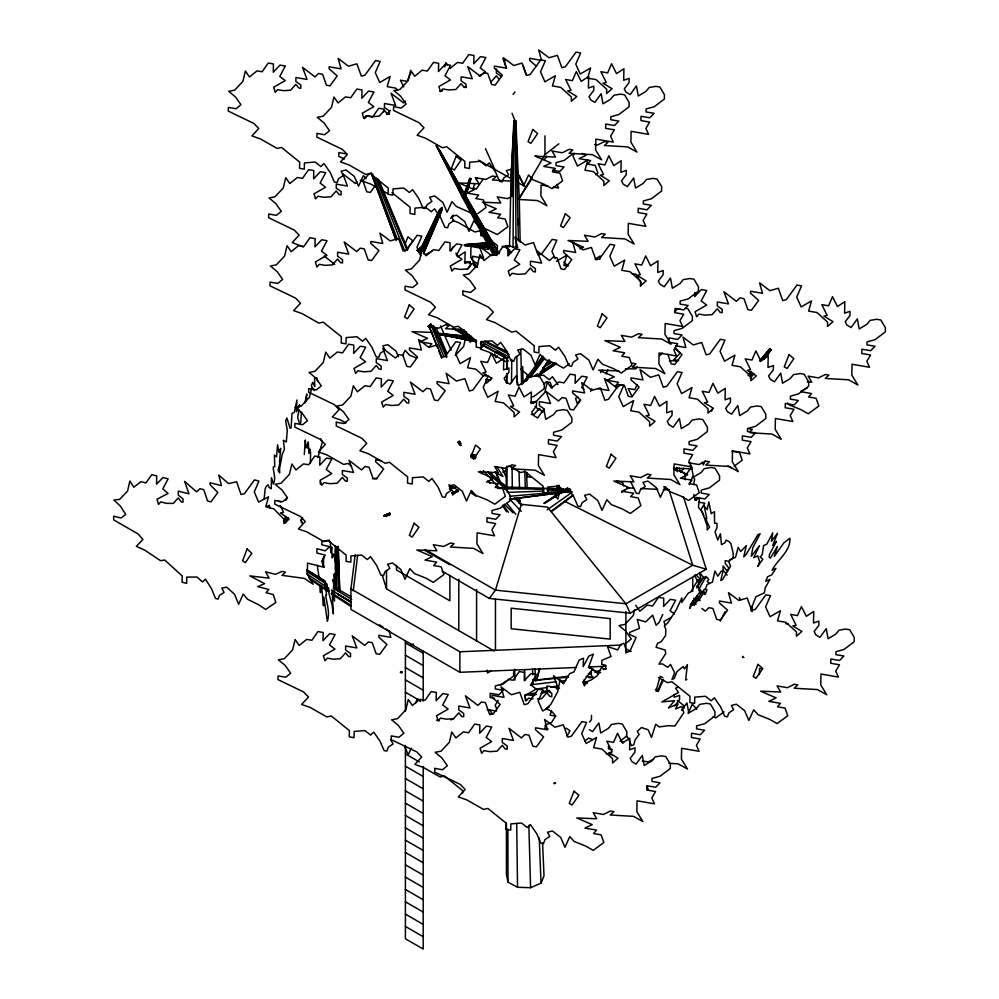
<?xml version="1.0" encoding="UTF-8"?>
<svg xmlns="http://www.w3.org/2000/svg" width="999" height="999" viewBox="0 0 999 999"><rect width="100%" height="100%" fill="white"/><g stroke="black" fill="none" stroke-linecap="round" stroke-linejoin="round"><path stroke-width="1.5" d="M336.251 588.436L336.326 546.59M335.789 562.187L335.951 546.603M511.513 382.717L511.775 359.415M513.036 247.515L513.886 120.979L514.91 120.529L515.859 121.041L519.28 198.476L520.167 242.045M513.911 140.859L513.986 136.189M514.035 133.079L514.26 120.654L511.026 178.559L509.527 246.765M334.84 588.224L335.09 574.313M335.177 569.68L335.602 546.49M383.841 111.913L383.903 109.153L378.733 108.267L372.627 116.958L367.47 116.071M462.537 793.094L462.587 790.584L444.393 775.936L440.084 776.96L423.339 767.432L414.822 764.422L421.703 757.005L416.77 751.922L391.208 739.622L391.283 735.913L398.951 737.237L403.871 733.241L398.401 725.474L391.62 719.817L397.552 718.668L405.831 709.852L408.291 699.525L412.387 705.456L419.905 699.375L425.075 700.262L431.168 691.57L436.338 692.469L436.176 700.711L442.907 693.593L448.264 694.517L442.682 704.957L448.151 709.103L436.563 715.759L438.136 720.841L440.472 718.144L446.428 719.168L453.558 718.693L458.753 712.849L461.7 716.433L463.686 716.783L463.748 713.486L458.766 709.977L458.853 706.018L469.98 707.941L465.422 695.791L477.909 705.406L481.468 701.985L485.439 702.672L489.348 713.711L492.919 714.322L500.124 704.42L492.045 697.265L492.082 695.292L503.996 697.352L501.073 686.925L511.401 694.73L519.805 692.295L524.275 704.657L527.822 703.721L538.436 689.123L543.081 689.934L538.186 701.111L542.644 711.013L549.138 707.23M477.447 265.946L477.497 263.748L472.515 260.24L472.602 256.293L483.728 258.204L479.17 246.054L491.658 255.669L495.217 252.26L499.188 252.947M480.856 231.356L480.769 235.639L483.678 236.139M486.55 378.858L486.463 383.141L491.958 378.359L482.854 372.827L486.126 372.127L480.769 361.326L487.524 362.487L491.458 353.396L496.366 363.211L503.783 358.354L503.546 369.892L508.966 367.994L508.878 372.277L504.158 378.421L505.819 381.693L510.014 384.24L516.296 375.549L518.144 385.639L525.774 381.044L529.083 377.06L535.764 375.974L539.735 376.66L544.305 384.353L544.218 388.636L534.078 396.341L531.381 397.09M496.441 69.043L496.353 72.989L501.336 76.511M513.673 671.728L513.586 676.011L503.446 683.716L495.342 685.951L495.279 688.923L503.309 690.309L498.976 694.767L490.234 693.256L490.147 697.539L494.517 698.289M527.347 472.877L527.272 476.635L532.042 477.46M544.268 412.387L544.33 409.091L539.348 405.582L539.435 401.623L550.561 403.546L546.003 391.396L558.491 401.011L562.05 397.59L566.021 398.276L569.929 409.315L573.501 409.927L580.706 400.025L572.627 392.869L572.664 390.896L584.59 392.957L581.655 382.53L591.982 390.334L600.387 387.899L604.857 400.262L608.403 399.325L619.018 384.727L623.663 385.539L618.768 396.715L623.226 406.618L633.616 400.562L630.719 410.751L639.06 412.187L649.687 421.84L649.6 426.123L655.082 421.328L645.991 415.809L649.263 415.109L643.905 404.295L650.661 405.469L654.595 396.378L659.502 406.181L666.92 401.336L666.683 412.862L672.102 410.964L672.015 415.247L667.295 421.403L668.955 424.662L673.151 427.21L679.432 418.531L681.281 428.621L688.91 424.026L692.22 420.03L698.9 418.956L702.871 419.63L707.442 427.322L707.354 431.605L697.215 439.31L689.11 441.558L689.048 444.518L697.077 445.904L692.744 450.362L684.003 448.851L683.915 453.134L692.657 454.645L688.898 460.976L691.583 466.92L674.125 463.911L673.9 474.787L679.969 484.665L670.654 479.47L647.364 478.096L651.011 474.75L647.452 474.138L640.596 477.572L630.257 475.786L633.878 481.88L613.798 481.056L629.283 487.737L622.027 491.208L633.641 493.219L630.669 496.653L638.211 497.952L640.908 505.644L630.319 513.449L622.814 509.215L611.376 504.62L606.855 499.737L602.022 510.339L597.814 500.561L589.56 494.093L584.565 495.342L586.85 499.562L582.055 502.759L580.581 506.643L577.872 506.181L573.776 496.728L567.494 487.687L564.348 490.659L558.641 486.163L547.939 487.012L547.814 493.269L543.044 492.445L543.169 486.188L524.975 471.54L520.666 472.564L509.078 465.971M600.024 258.878L600.074 255.994L595.142 259.228M591.52 715.359L591.433 719.642L589.547 722.102M608.528 745.941L608.466 748.913L612.487 749.6M640.521 286.263L640.609 281.98L636.038 274.3L632.067 273.614M674.25 694.342L674.188 697.227L679.62 695.329L679.532 699.612L674.812 705.769M694.755 292.532L694.667 296.653L701.41 289.535L706.768 290.459L701.173 300.899L706.655 305.057L695.067 311.7L696.64 316.783L698.975 314.086L704.932 315.11L712.062 314.635L717.257 308.791L720.192 312.387L722.19 312.724L722.252 309.428L717.27 305.919L717.357 301.96L728.483 303.883L723.925 291.733L736.413 301.348L739.972 297.927L743.943 298.614L747.851 309.653L751.423 310.264L758.628 300.362L750.536 293.207L750.586 291.233L762.499 293.294L759.577 282.867L769.904 290.672L778.308 288.249L782.779 300.599L786.325 299.663L796.94 285.077L801.585 285.876L796.69 297.053L801.148 306.955L811.538 300.911L808.628 311.089L816.982 312.525L827.609 322.178L827.522 326.461L833.004 321.666L823.913 316.146L827.184 315.447L821.827 304.633L828.583 305.806L832.504 296.715L837.424 306.531L844.829 301.673L844.592 313.199L850.024 311.313L849.937 315.597L845.216 321.74L846.865 325.012L851.073 327.56L857.354 318.868L859.202 328.958L866.82 324.363L870.141 320.367L876.81 319.293L880.793 319.967L885.364 327.66L885.276 331.943L875.136 339.648L867.032 341.895L866.97 344.855L874.999 346.241L870.666 350.699L861.925 349.188L861.837 353.471L870.579 354.982L866.82 361.313L869.505 367.257L852.047 364.248L851.822 375.124L857.879 385.002L848.563 379.807L825.286 378.446L828.933 375.087L825.361 374.475L818.518 377.909L808.179 376.123L811.787 382.217L807.155 382.03M696.091 500.262L696.153 497.415L704.894 498.913L709.228 494.455L701.198 493.069L701.261 490.109L709.365 487.862L719.505 480.157L719.592 475.874L715.022 468.194L711.038 467.507L704.37 468.581L701.048 472.577L693.431 477.172L691.57 467.082L685.289 475.774M752.222 611.588L752.334 605.819M759.415 674.612L759.552 668.393L762.274 668.868M334.553 587.749L334.852 573.913M335.115 561.613L335.452 546.241M506.53 383.166L506.73 373.876M506.83 369.218L507.08 358.366M509.353 254.508L509.453 249.862M506.655 383.141L506.918 373.826M507.055 369.155L507.367 358.291L509.203 357.105L480.906 341.658M512.05 196.753L512.999 164.136M513.086 161.026L514.26 120.654M323.139 558.154L323.389 566.271L323.751 556.843M513.886 120.979L511.026 178.559L478.533 160.19M301.386 412.287L300.799 422.277L299.85 424.413L297.64 417.395L299.063 409.765M306.331 401.123L306.78 394.006L304.907 403.009M499.375 253.734L465.634 196.179L470.566 179.82M301.348 522.577L301.673 518.331M751.148 610.988L751.385 608.304L755.943 596.69L764.347 592.894L765.296 587.662L769.954 579.432L765.746 581.331L767.544 576.76L771.752 574.85L775.973 568.394L772.102 570.129C777.497 559.477 790.646 551.623 789.897 538.199L783.853 542.882L774.312 556.381L777.422 546.416L770.404 558.141L769.13 557.117L769.555 554.32L776.46 541.321L772.702 545.504L777.534 533.179L771.465 541.296L772.764 532.854L766.882 544.068L763.636 545.541L762.175 554.857L760.089 556.905L762.849 559.128L757.854 566.408L759.652 561.825L757.741 555.844L753.721 557.667L759.477 545.704L751.285 556.281L752.871 547.552L760.139 533.728L757.904 534.74L746.078 554.482L743.743 556.893L746.328 545.566L740.696 551.51L738.186 547.365L735.551 557.242L729.819 559.84L728.983 561.95L730.519 566.308L722.502 579.695L720.779 580.469L723.139 570.329L721.228 571.191L717.869 576.236L714.897 571.041L712.449 582.105L707.105 584.527L705.444 588.748L706.755 590.484L705.369 594.005L704.407 594.442L704.258 591.808L699.013 600.074L692.007 604.732L689.622 608.541L690.833 603.771L699.937 592.082L698.613 589.86L705.956 576.56L703.383 577.722L696.765 587.974L700.224 579.145L697.739 580.269L690.821 591.932L688.336 593.056L681.705 602.522L681.867 597.877L676.286 609.815L668.131 622.464L664.385 626.073L665.809 629.345L665.646 635.414L661.313 641.608L657.617 643.281L656.056 647.252L665.134 650.062L665.771 653.483L658.953 664.11L662.412 663.898L667.769 667.295L670.554 664.485L674.612 672.739L671.977 679.432L674.275 678.396L676.91 671.703L683.154 666.52L684.465 669.005L687.412 664.597L685.589 680.057L686.887 679.47M526.785 379.358L527.247 374.712M264.148 498.526L265.185 488.786L266.233 486.426L268.069 484.702L269.068 487.362L271.253 488.811L271.478 477.784L273.414 483.966C276.236 478.246 273.301 472.789 273.251 467.02L274.775 466.658L274.4 455.057L276.536 456.855L277.597 444.817L278.896 452.397L280.694 448.364L279.533 461.6L280.432 460.926L278.122 470.367L279.732 472.927L279.595 468.606L282.205 454.333L284.428 449.35L283.366 440.234L286.338 442.008L287.275 430.07L285.652 420.779L286.888 418.007L290.147 428.359L291.121 427.809L292.008 413.374L294.33 412.312L296.915 400.025L296.403 411.838L299.563 404.732L299.638 406.718M286.126 516.758L285.477 522.914L288.561 517.607M330.432 541.72L330.407 548.501L331.044 552.909L331.68 546.89L332.18 557.879L333.454 553.995C335.964 560.664 336.788 568.831 334.603 575.636L333.554 574.363L334.74 582.23L334.265 584.84L333.042 579.495L334.365 589.123L334.515 601.048L332.08 590.384L333.379 613.886L331.993 604.57L328.808 593.019L328.721 589.048L327.872 589.522L326.423 583.204L327.073 590.933L324.325 581.331L326.586 594.842L325.699 595.179C326.748 603.671 330.207 612.837 327.372 621.253L323.851 597.152L323.451 605.744L321.553 585.339M576.236 667.482L459.877 672.315L350.936 609.415L350.936 588.873L355.169 554.857M353.246 590.859L357.667 555.307M464.61 245.479L464.735 244.68L464.61 245.479L489.897 247.452L491.121 247.19L492.382 244.106L490.709 242.407L464.735 244.68M304.295 454.62L305.282 439.997L305.981 447.777L306.855 444.917L307.58 448.076L308.192 441.97L309.091 453.371L309.827 449.138L310.577 452.41L310.414 463.136M437.824 333.903L476.036 341.795L476.486 340.259L437.824 333.903L476.186 341.009L476.036 341.795L452.559 328.134M384.478 516.271C382.442 515.084 388.886 516.833 390.259 514.348L384.328 516.296M476.161 341.496L437.799 334.028L437.974 333.291L469.592 336.451M693.593 484.577L694.717 479.22L692.619 476.635L689.273 484.59M444.817 66.983L445.879 62.55L447.515 64.923M465.322 339.248L463.561 346.616L455.294 355.432M634.64 609.69L633.241 615.584L624.962 624.387L619.03 625.536L625.811 631.193L631.268 638.96L626.361 642.956M469.58 336.663L437.874 333.666L449.762 335.464M536.663 680.731L539.71 668.781M317.919 457.38L322.277 442.37L320.729 438.898M536.288 680.519L539.448 668.456M559.802 491.583L557.779 499.113L555.169 495.604L556.081 492.657M551.373 710.776L550.124 715.147L555.694 716.108M555.706 497.265L557.017 492.844M558.341 488.424L559.228 485.489M518.756 502.859L521.316 504.333L495.467 590.134L489.348 598.438L442.207 571.216M470.017 178.421L463.911 195.954L464.498 196.241L465.634 196.179L470.991 178.546M694.854 604.158L697.452 595.791L700.024 600.686M557.005 489.71L558.379 485.289M465.172 196.328L470.741 178.634M470.304 179.608L465.646 195.854M464.498 196.241L470.354 178.584M465.047 193.868L469.905 179.495M463.961 195.342L469.53 179.508M464.223 194.143L469.892 178.222M405.207 243.818L407.954 236.763L412.787 240.846L407.717 248.189M474.837 183.691L473.326 187.562L476.148 189.236L482.917 179.433M476.348 179.82L477.222 177.585M415.596 703.134L417.345 698.676L420.242 701.123M711.55 411.089L712.412 408.853M518.381 241.034L515.859 121.041M506.418 823.139L506.443 874.637L508.004 882.129L517.544 887.287L530.581 887.699L541.033 883.178L544.005 875.836L542.582 843.119M285.926 500.412L286.988 497.902M423.414 253.846L441.645 210.864M423.613 253.097L442.295 209.191M411.089 72.265L407.167 81.356L400.412 80.195L403.758 86.95M451.111 250.849L452.797 246.953M637.137 384.453L634.889 389.647L628.134 388.486L632.155 396.591M662.1 680.731L658.166 689.822L655.469 689.36M663.511 679.345L658.279 691.333L655.981 691.121L660.177 676.385L662.787 677.472M425.786 245.991L427.647 241.733M428.883 238.898L432.604 230.369M433.841 227.535L435.701 223.277M436.938 220.429L440.659 211.913M574.225 153.346L573.001 156.144L577.459 166.046L587.849 159.99L584.952 170.18L593.294 171.616L603.92 181.269L603.833 185.552L609.328 180.757L600.224 175.237L603.496 174.538L598.139 163.724L604.894 164.897L608.828 155.794L613.736 165.609L621.153 160.764L620.916 172.29L626.336 170.392L626.248 174.675L621.528 180.831L623.189 184.091L627.384 186.638L633.666 177.959L635.514 188.049L643.144 183.454L646.453 179.458L653.134 178.384L657.105 179.058L661.675 186.751L661.588 191.034L651.448 198.739L643.344 200.974L643.294 203.946L651.311 205.332L646.977 209.79L638.236 208.279L638.149 212.562L646.89 214.073L643.131 220.404L645.816 226.348L628.359 223.339L628.134 234.216L634.203 244.093L624.887 238.898L601.598 237.525L605.244 234.178L601.685 233.566L594.83 237L584.502 235.215L588.111 241.308L568.031 240.484L583.516 247.165L579.895 248.901M606.056 373.913L607.892 369.717M423.064 251.586L442.345 207.73M283.541 521.378L285.739 516.446M662.737 614.46L659.09 622.514L656.131 625.274L652.684 615.147L645.666 621.915L637.262 619.38L639.472 628.346L629.632 632.417L629.557 634.427L636.113 637.462L629.932 651.123L626.972 652.347L623.975 643.256L620.691 644.605L617.669 649.874L607.517 646.628L611.038 656.505L601.86 660.302L601.71 664.323L605.769 665.284L605.631 668.643L603.995 669.318L601.635 667.22L597.202 675.761L591.283 679.907L586.363 681.942L584.378 685.863L583.179 681.555L592.919 668.905L588.473 667.544L593.319 654.17L588.898 655.993L583.166 666.62L583.478 658.241L579.22 660.002L573.975 671.877L569.705 673.651L563.349 683.628L560.077 679.77L557.817 691.433L550.774 704.545L545.829 708.753L551.336 710.951L555.694 715.958L551.535 722.502L545.204 725.112L545.067 728.883L548.039 728.783M402.647 355.619L405.07 350.312L409.578 355.207L416.733 358.079M411.276 748.114L408.254 754.745L404.645 746.365M590.621 391.446L591.82 388.786M705.144 460.951L703.333 464.935L702.122 462.137M688.049 713.498L692.282 704.22L696.803 709.115M420.292 253.846L441.645 207.467M420.492 250.624L439.173 211.351M419.143 253.059L440.447 208.491M418.918 252.447L439.66 209.578M720.279 621.153L725.124 611.675M567.057 736.188L569.992 730.694L566.008 728.109M458.116 442.02L459.715 441.358L459.453 443.044L458.116 442.02L459.852 444.605M700.112 593.618L701.385 591.296L697.002 585.913M519.28 198.476L544.967 154.608L558.828 143.831M485.751 243.481L487.25 240.946M498.139 700.311L495.129 705.381L496.74 708.94M538.424 376.735L549.188 359.615M538.349 375.999L547.452 361.65M518.806 198.701L532.355 178.047M544.205 159.977L546.74 156.106M428.871 347.227L431.843 343.793L420.229 341.795L427.485 338.311L412.013 331.631L432.08 332.455L428.384 326.348L430.581 324.151M338.286 547.514L339.71 590.871L338.037 546.266M473.638 458.853L480.407 449.063L475.586 444.992L470.816 457.192L473.638 458.853L470.654 455.419M491.633 377.572L489.885 380.057L486.014 379.395M681.555 710.339L686.937 702.896L688.798 712.986L696.415 708.378L699.737 704.395L706.405 703.308L710.389 703.995L714.959 711.688L714.872 715.971L704.732 723.676L696.628 725.911L696.565 728.883L704.595 730.269L700.262 734.727L691.52 733.216L691.433 737.499L700.174 739.01L696.415 745.341L699.1 751.285L681.63 748.276L681.418 759.153L687.474 769.03L678.159 763.835L668.855 763.286M526.498 380.819L543.568 357.23M375.187 185.777L370.354 192.432L366.77 191.808L362.874 180.782L360.227 180.32M600.599 372.577L602.36 370.142M750.311 378.384L753.933 373.439M764.772 358.579L771.153 349.875L769.867 348.763L759.889 360.676M521.49 384.627L542.807 356.031M530.332 377.535L544.855 358.029M763.423 359.44L770.866 349.563M750.124 376.91L752.934 373.201M763.224 359.578L771.091 349.912M467.395 269.518L470.217 265.834L470.317 261.551L464.885 263.436L465.122 251.91L457.704 256.768L455.869 253.084M513.086 94.393L514.96 91.97M302.647 517.744L300.849 520.067L302.447 523.451M763.723 357.667L766.558 354.008M768.456 351.561L770.354 349.126M749.175 376.148L752.035 372.49M760.626 361.476L770.179 349.238L769.63 348.651M680.594 472.04L683.753 468.231M748.413 375.437L751.323 371.815M760.052 360.939L769.754 348.838M748.613 375.312L750.549 372.889M760.214 360.826L769.867 348.763M748.189 375.112L751.111 371.503M742.831 656.306L742.507 657.292L743.968 657.492M675.361 470.479L677.322 468.069M674.7 312.088L677.185 309.091L679.857 308.654M497.427 355.806L495.866 357.605L494.692 353.796M579.445 400.724L577.11 403.434L575.536 398.351L578.009 396.94M491.146 81.718L496.341 75.874L499.275 79.458M637.175 366.945L635.451 368.881L625.337 368.843M369.268 173.701L362.387 181.119L370.891 184.128L377.335 187.8M450.624 218.394L453.571 215.222M484.303 344.855L480.369 349.088L488.886 352.098L505.631 361.626L508.503 360.939M386.625 114.361L390.472 110.29M405.344 101.186L403.559 102.897L391.071 93.282L395.641 105.432L384.503 103.509L384.428 107.467L389.41 110.976L389.335 114.273L387.35 113.936L384.415 110.34L379.22 116.184L372.09 116.658L366.133 115.634L363.798 118.332L362.225 113.249L373.813 106.606L368.331 102.447L373.926 92.008L368.569 91.084L361.825 98.202L362 89.96L356.83 89.061L350.724 97.752L345.567 96.866L338.049 102.947L333.953 97.028L331.493 107.355L323.214 116.159L317.27 117.308L324.063 122.964L329.52 130.732L324.613 134.728L316.945 133.404L316.87 137.113L342.432 149.413L347.365 154.508L340.484 161.913L348.988 164.922L365.746 174.45L370.042 173.426L388.249 188.074L388.112 194.33L392.882 195.155L393.019 188.898L403.721 188.049L409.428 192.545L412.575 189.585L418.843 198.614L422.952 208.067L425.661 208.529L427.122 204.645L431.918 201.448L429.645 197.228L434.64 195.979L442.894 202.46L447.102 212.225L451.935 201.623L456.443 206.518L471.64 213.224M357.118 181.806L355.332 183.504L342.844 173.901L347.415 186.039L336.276 184.128L336.201 188.074L341.183 191.596L341.109 194.88L339.123 194.543L336.188 190.959L330.994 196.791L323.863 197.265L317.907 196.241L315.572 198.951L313.998 193.868L325.587 187.213L320.105 183.054L325.699 172.627L320.342 171.703L313.599 178.821L313.773 170.567L308.604 169.68L302.497 178.371L297.34 177.485L289.822 183.554L285.726 177.635L283.266 187.962L274.987 196.766L269.043 197.914L275.836 203.571L281.293 211.338L276.386 215.334L268.719 214.011L268.644 217.72L294.205 230.02L299.138 235.115L292.257 242.532L303.346 247.003M543.606 384.34L546.278 381.78L550.262 382.467L552.21 387.987M659.79 355.594L662.462 353.034M749.587 431.855L752.309 429.345L748.75 428.733M428.371 326.248L430.457 324.35M584.802 741.308L588.399 738.061L592.732 739.635M428.421 326.161L430.819 324.088M417.882 250.911L422.452 246.94M428.384 326.348L430.669 324.725M489.997 714.809L491.958 713.211L489.622 709.877M364.248 118.681L366.396 116.933M449.975 68.481L457.492 62.4L462.662 63.287L468.756 54.595L473.926 55.482L473.751 63.736L480.494 56.618L485.851 57.542L480.257 67.969L485.739 72.128L479.108 75.961M472.265 340.484L470.117 342.22L468.481 339.847M500.487 685.426L505.856 681.081M422.102 246.84L417.37 250.612L422.177 246.765M552.497 510.939L573.551 495.217M417.245 250.324L423.226 245.779M573.201 153.546L564.198 160.402L556.093 162.637L556.031 165.609L564.06 166.995L559.727 171.453L552.435 170.192M620.017 741.133L626.773 736.001L626.86 731.718L622.29 724.025L618.319 723.351L611.638 724.425L608.316 728.421L600.699 733.016L598.851 722.926L592.569 731.605L589.422 729.695M417.058 250.449L423.264 245.742L417.307 250.125M431.156 324.375L428.521 326.136M551.373 510.976L572.452 495.404M477.859 213.524L485.976 207.53L483.291 199.837L475.736 198.539L478.708 195.105L467.107 193.094L474.363 189.623L458.878 182.942L478.946 183.766L475.337 177.685L485.664 179.458L492.519 176.024L496.091 176.648L492.445 179.995L511.063 181.081M595.591 174.775L597.902 173.064L595.217 165.372L587.662 164.073L590.646 160.627L579.033 158.629L586.288 155.157L582.067 153.334M569.43 363.736L563.486 368.119L555.981 363.886L544.542 359.29L540.022 354.395L535.189 365.01L530.981 355.232L522.727 348.751L517.732 350L520.017 354.22L515.209 357.417L513.748 361.313L511.038 360.839L506.943 351.386L500.661 342.357L497.514 345.317L491.808 340.834L481.106 341.67L480.969 347.939L476.211 347.115L476.336 340.846L458.141 326.198L453.833 327.235L437.087 317.707L428.571 314.697L435.452 307.28L430.519 302.185L404.957 289.885L405.032 286.176L412.699 287.5L417.619 283.504L412.15 275.736L405.369 270.08L411.301 268.931L419.58 260.127L422.04 249.8L426.136 255.719L433.653 249.638L438.823 250.537L444.917 241.845L450.087 242.732L449.925 250.974L456.655 243.868L462.013 244.792L456.431 255.22L461.9 259.378L450.312 266.034L451.885 271.116L454.22 268.406L460.177 269.43L467.307 268.956L472.502 263.124L475.449 266.708L477.435 267.045M621.653 492.407L625.137 489.835M734.09 466.221L742.207 460.239L739.522 452.547L731.967 451.248M724.013 711.837L715.746 717.944L713.236 716.533M431.106 324.6L428.646 326.361L430.919 324.737M547.227 509.827L572.365 492.057M543.831 503.259L560.439 492.295L555.169 495.604L556.431 494.917M556.593 363.424L538.686 375.462L537.275 376.173L535.177 375.387L537.799 373.701M537.275 376.173L556.431 363.361M544.492 503.484L562.599 491.758M546.266 502.06L555.444 496.153M540.434 372.028L554.882 362.787M491.321 670.716L487.512 673.014L486.988 670.142M542.594 367.932L551.823 362.4M535.551 692.969L526.585 694.73L531.955 695.466L534.215 694.13M425.324 254.932L431.818 251.149M556.393 261.288L566.783 255.232L563.873 265.409L568.056 266.134M615.247 386.276L617.844 384.752M502.822 472.065L506.83 469.755M489.348 598.438L630.119 613.186L706.256 569.218L683.503 496.815M547.402 363.099L550.087 361.576M671.403 617.257L663.973 621.49L665.159 625.299M546.278 363.611L550.349 361.301M546.928 362.462L549.612 360.976M267.233 506.393L269.48 505.244L269.58 508.229M510.314 197.29L507.567 198.664L497.24 196.878L500.849 202.972L482.317 202.21M450.936 719.917L453.683 718.543M653.596 759.19L648.101 761.937L642.207 760.913M801.161 390.971L807.204 388.074M514.46 121.641L515.696 121.428M384.053 515.484L389.622 513.174M449.375 488.848L453.596 487.1M678.446 687.012L675.599 688.186L678.471 692.457L661.85 701.947L674.537 700.699L668.456 707.929L678.034 703.97L675.499 708.965L681.73 706.393L683.803 712.749L674.862 726.048L668.731 725.649L659.34 726.91L655.694 724.3L651.473 737.462L648.176 729.794L641.47 727.522L637.312 731.355L639.11 734.427L635.064 740.109L633.766 744.779L631.53 745.704L628.334 738.298L626.323 735.951M450.462 488.111L453.346 486.925M384.24 515.546L389.91 513.286M449.962 489.235L455.644 486.963M383.953 515.609L389.76 513.336M452.023 492.869L457.729 490.771M452.759 492.607L458.616 490.459M384.528 516.058L390.322 514.048M451.61 492.744L457.505 490.709M452.197 493.369L456.605 491.845M452.597 493.381L458.429 491.396M439.86 91.409L442.657 90.597M588.561 673.713L591.558 672.876M594.542 672.04L600.524 670.379M603.321 669.592L606.505 668.718M523.026 65.697L526.436 75.35L530.119 74.525L540.734 59.928L545.379 60.727L540.484 71.903L544.942 81.806L555.332 75.762L552.435 85.939L560.776 87.375L571.403 97.028L571.316 101.311L576.81 96.516L567.707 90.996L570.978 90.297L565.621 79.495L572.377 80.657L576.311 71.566L581.218 81.381L588.636 76.523L588.399 88.062L593.818 86.164L593.731 90.447L589.01 96.591L590.671 99.863L594.867 102.41L601.148 93.719L602.996 103.809L610.626 99.213L613.935 95.217L620.616 94.143L624.587 94.83L629.158 102.51L629.07 106.793L618.93 114.498L610.826 116.746L610.764 119.705L618.793 121.091L614.46 125.549L605.719 124.051L605.631 128.334L614.373 129.833L610.614 136.176L613.299 142.108L595.841 139.098L595.616 149.975L601.685 159.852L592.37 154.658L569.08 153.297L572.727 149.95L569.168 149.326L562.312 152.76L551.972 150.986L555.594 157.068L535.514 156.244L550.998 162.924L543.743 166.408L555.357 168.406L552.385 171.84L559.927 173.152L562.624 180.844L552.035 188.649L544.53 184.415L533.091 179.82L528.571 174.925L523.738 185.539L519.53 175.762L515.996 172.977M411.089 644.667L413.449 644.043M691.47 604.432L693.83 603.821L704.445 589.223L706.768 589.622M511.276 169.281L506.281 170.529L508.566 174.75L503.771 177.947L502.297 181.843L499.587 181.368L495.492 171.915L489.21 162.887L486.063 165.846L480.357 161.351L469.655 162.2L469.53 168.456L464.76 167.645L464.885 161.376L446.69 146.728L442.382 147.752L425.636 138.224L417.12 135.215L424.001 127.81L419.068 122.715L393.506 110.414L393.581 106.706L401.248 108.029L406.168 104.033L400.711 96.266L393.918 90.609L399.862 89.46L408.129 80.657L410.589 70.33L414.685 76.249L422.202 70.167L427.372 71.066L433.479 62.375L438.636 63.262L438.474 71.503L445.217 64.386L450.561 65.31L444.98 75.749L450.449 79.908L438.873 86.551L440.434 91.646L442.769 88.936L448.738 89.96L455.869 89.485L461.051 83.654L463.998 87.238L465.984 87.575L466.046 84.278L461.063 80.769L461.151 76.811L472.277 78.734L467.719 66.583L480.207 76.199L483.766 72.79L487.737 73.464L491.645 84.503L495.217 85.115L502.422 75.212L494.343 68.069L494.38 66.084L506.306 68.144L503.371 57.73L513.698 65.522L522.102 63.099L526.573 75.462M531.955 695.466L536.488 694.405M541.033 693.343L550.124 691.221M329.57 540.122L321.815 541.783L321.765 544.742L329.458 546.703L325.324 550.849L316.945 548.713L316.87 552.996L325.249 555.132L321.666 561.201L324.263 567.332L307.53 563.074L307.355 573.926L313.199 584.24L304.258 578.384L281.955 575.337L285.427 572.252L282.018 571.391L275.462 574.325L265.559 571.803L269.043 578.146L249.812 575.886L264.66 583.678L257.73 586.638L268.856 589.472L266.021 592.694L273.251 594.542L275.849 602.422L265.746 609.477L258.541 604.707L247.565 599.288L243.219 594.068L238.636 604.333L234.565 594.255L226.636 587.175L221.865 588.074L224.051 592.457L219.468 595.317L218.082 599.1L215.484 598.438L211.526 588.686L205.482 579.195L202.472 581.942L196.99 577.035L186.751 577.11L186.651 583.366L182.08 582.205L182.18 575.948L164.698 559.989L160.577 560.714L144.505 549.987L136.339 546.353L142.907 539.435L138.162 533.99L113.636 519.855L113.699 516.158L121.041 518.019L125.737 514.385L120.479 506.218L113.961 500.074L119.643 499.35L127.547 491.146L129.87 480.994L133.804 487.212L140.984 481.668L145.941 482.929L151.761 474.675L156.706 475.936L156.568 484.165L162.999 477.534L168.132 478.846L162.812 488.873L168.082 493.431L157.005 499.25L158.529 504.445L160.752 501.91L166.458 503.359L173.289 503.396L178.234 497.939L181.069 501.735L182.979 502.222L183.029 498.926L178.247 495.054L178.309 491.108L188.973 493.818L184.565 481.343L196.566 491.858L199.962 488.698L203.771 489.672L207.542 500.986L210.976 501.86L217.832 492.47L210.077 484.74L210.102 482.767L221.528 485.676L218.694 475.049L228.609 483.591L236.651 481.755L240.971 494.443L244.368 493.768L254.483 479.92L258.928 481.056L254.283 491.895L258.591 502.122L268.519 496.815L265.771 506.78L273.776 508.816L283.978 519.23L283.916 523.513L289.148 519.118L280.432 512.937L283.554 512.475L280.319 505.482M541.533 691.783L549.013 690.321M556.48 688.848L559.477 688.261M530.581 402.397L536.525 401.248L544.805 392.445L547.265 382.118L551.361 388.049L558.878 381.968L564.035 382.854L570.142 374.163L575.312 375.05L575.137 383.304L581.88 376.186L587.225 377.11L581.643 387.537L583.841 389.198M669.367 361.188L676.048 360.115L678.696 360.564M497.889 488.499L501.898 487.849L505.869 488.536L510.439 496.228L510.352 500.511L500.212 508.216L492.107 510.452L492.045 513.424L500.074 514.81L495.741 519.268L487 517.757L486.913 522.04L495.654 523.551L491.895 529.882L494.58 535.826L477.122 532.817L476.898 543.693L482.967 553.571L473.651 548.376L450.362 547.002L454.008 543.656L450.449 543.044L443.593 546.478L433.254 544.692L436.875 550.786L416.795 549.962L432.28 556.643L425.025 560.114L436.638 562.112L433.666 565.559L441.208 566.858L443.906 574.55L433.316 582.355L425.811 578.121L414.373 573.526L409.852 568.631L405.02 579.245L400.811 569.467L392.557 562.986L387.562 564.248L389.847 568.456L385.052 571.665L383.579 575.549L380.869 575.087L376.773 565.634L370.492 556.593L367.345 559.565L361.638 555.069L350.936 555.919L350.811 562.175L346.041 561.351L346.166 555.094L327.972 540.447L323.664 541.47L306.918 531.943L298.401 528.933L305.282 521.515L300.349 516.433L274.787 504.133L274.862 500.424L282.53 501.748L287.45 497.752L281.993 489.972L275.2 484.328L281.144 483.166L289.41 474.363L291.87 464.036L295.966 469.967L303.484 463.886L308.654 464.772L314.76 456.081L319.917 456.968L319.755 465.222L326.498 458.104L331.843 459.028L326.261 469.455L331.73 473.613L320.155 480.269L321.728 485.352L324.051 482.654L330.02 483.678L337.15 483.204L342.332 477.36L345.279 480.944L347.265 481.293L347.327 477.997L342.345 474.488L342.432 470.529L353.559 472.452L349.001 460.302L361.488 469.917L365.047 466.496L369.031 467.182L372.927 478.221L376.498 478.833L383.703 468.931L375.624 461.775L375.661 459.802L381.618 460.826M535.177 689.185L547.452 687.462M550.524 687.037L558.204 685.963M582.767 682.517L587.362 681.88M586.5 683.341L583.453 683.741L586.575 683.378M510.014 499.275L571.428 491.371M509.49 499.075L570.854 491.396M568.206 676.223L532.667 680.544L568.231 677.235M530.319 684.864L556.543 681.705M561.163 681.143L565.796 680.594M588.923 677.797L593.556 677.247M565.771 491.408L570.329 490.984L509.777 496.266M597.489 672.926L600.561 672.652M502.172 246.441L509.815 245.841M537.499 375.711L543.606 375.224L549.313 379.72L552.459 376.748L557.954 384.652M372.502 478.783L377.085 478.421M464.91 244.73L491.833 242.745M531.293 414.485L534.153 414.298L539.335 408.454L542.282 412.038M537.387 698.95L541.658 698.663L546.853 692.819L549.787 696.403L551.773 696.753L551.848 693.456L546.865 689.947L546.952 685.988L558.079 687.911L553.508 675.761L563.736 683.628M464.547 244.805L485.127 243.531M350.936 588.873L459.877 651.773L621.228 645.067M588.648 666.97L605.719 666.258M507.292 492.407L544.143 491.071M547.215 490.959L570.254 490.122M464.997 244.942L492.382 244.106M464.435 245.067L472.077 245.017M504.283 488.748L544.318 489.148M547.402 489.185L570.504 489.41M535.876 488.811L543.643 488.936M546.74 488.973L562.262 489.21M565.359 489.26L570.017 489.323M464.96 245.23L492.095 245.866L496.615 253.908M563.286 488.861L504.495 487.025L506.805 487.937M566.383 488.961L569.467 489.06M618.843 370.941L598.776 370.117L614.248 376.798L606.992 380.269L618.606 382.28L615.634 385.714L618.656 386.238M673.726 468.106L692.257 468.868L690.084 465.209M464.46 245.342L478.271 246.016M482.867 246.241L489.011 246.553L489.897 247.452M626.673 487.812L633.728 488.161M640.796 488.511L657.742 489.348M663.398 489.635L669.043 489.922L692.707 565.209L706.256 569.218M519.005 199.463L537.624 200.562L546.94 205.757L540.871 195.879L541.096 185.002L547.914 186.176M464.398 261.788L467.495 261.963L471.491 264.198M464.198 329.77L445.566 328.683L449.213 325.337L445.654 324.712L438.798 328.147L428.471 326.373M750.224 432.779L771.952 434.053L781.268 439.26L775.199 429.37L775.424 418.506L792.881 421.516L790.197 415.572L793.968 409.24L785.226 407.729L785.314 403.446L794.055 404.957L798.388 400.487L790.359 399.113L790.421 396.141L798.526 393.906L808.666 386.201L808.753 381.918L804.17 374.225L800.199 373.539L793.518 374.625L790.209 378.609L782.579 383.204L780.731 373.114L774.45 381.805L770.254 379.258L768.606 375.986L773.326 369.842L773.413 365.559L767.981 367.457L768.219 355.919L760.801 360.776L755.893 350.961L751.96 360.052L745.204 358.891L750.561 369.692L747.302 370.392L756.393 375.911L750.898 380.706L750.986 376.423L740.359 366.783L732.017 365.334L734.914 355.157L724.525 361.213L720.067 351.311L724.962 340.122L720.316 339.323L709.702 353.921L706.168 354.857L701.698 342.495L693.294 344.93L682.954 337.125L685.888 347.54L675.461 345.741M464.797 245.442L491.121 247.19M521.316 504.333L547.402 507.067L625.886 603.783L630.119 613.186M437.937 333.429L460.402 336.076M463.399 336.426L466.396 336.788M437.937 333.529L469.368 337.674M507.33 358.291L481.418 344.755M464.085 86.626L466.408 87.025M594.642 144.48L597.602 144.992L604.445 141.558L608.016 142.17L604.37 145.517L627.647 146.89L636.962 152.085L630.906 142.195L631.131 131.331L648.588 134.341L645.903 128.396L649.662 122.065L640.921 120.554L641.008 116.271L649.75 117.782L654.083 113.324L646.053 111.938L646.116 108.966L654.22 106.731L664.36 99.026L664.447 94.743L659.877 87.05L655.893 86.364L649.225 87.45L645.903 91.433L638.286 96.029L636.438 85.939L630.157 94.63L625.948 92.083L624.3 88.824L629.02 82.667L629.108 78.384L623.676 80.282L623.913 68.756L616.508 73.601L611.588 63.786L607.667 72.877L600.911 71.716L606.268 82.517L602.996 83.217L612.087 88.749L606.605 93.531L606.693 89.248L596.066 79.608L587.712 78.172L590.621 67.982L580.232 74.038L575.774 64.136L580.669 52.947L576.023 52.148L565.409 66.746L561.863 67.682L557.392 55.32L548.988 57.755L538.661 49.95L541.583 60.365L529.67 58.317L529.62 60.29L536.55 66.421M534.815 156.031L537.737 156.531M553.284 187.1L558.553 188.012L556.942 184.44M346.516 153.921L338.848 152.61L338.773 156.319L344.355 159.003M499.662 252.285L497.277 251.873L497.402 245.617L489.872 239.56M685.189 308.241L687.836 308.691L692.407 316.383L692.319 320.667L682.18 328.371L674.088 330.607L674.025 333.579L682.042 334.965L677.722 339.423L668.968 337.912L668.88 342.195L677.622 343.706L673.863 350.037L676.548 355.981L659.09 352.972L658.865 363.848L664.934 373.726L655.619 368.531L632.33 367.157L635.976 363.811L632.417 363.199M801.398 391.795L811.563 393.556L808.578 396.99L816.133 398.289L818.83 405.981L808.241 413.786L800.736 409.553L789.297 404.97L787.487 403.009M597.814 388.611L608.94 390.522L604.383 378.384L616.87 387.987L620.441 384.578L624.412 385.264L628.309 396.291L631.892 396.915L639.085 387.013L631.006 379.857L631.043 377.884L642.969 379.932L640.034 369.518L650.374 377.322L658.778 374.887L663.249 387.25L666.783 386.313L677.397 371.715L682.042 372.515L677.147 383.703L681.605 393.606L691.995 387.55L689.098 397.727L697.439 399.175L708.066 408.816L707.979 413.099L713.473 408.304L704.382 402.784L707.642 402.085L702.285 391.283L709.04 392.445L712.974 383.354L717.881 393.169L725.299 388.311L725.062 399.85L730.494 397.952L730.406 402.235L725.686 408.379L727.334 411.65L731.53 414.198L737.811 405.507L739.66 415.596L747.289 411.001L750.599 407.018L757.279 405.931L761.25 406.618L765.833 414.31L765.734 418.593L755.606 426.298L747.502 428.534L747.439 431.506L755.469 432.879L751.136 437.35L742.394 435.839L742.307 440.122L751.048 441.633L747.277 447.964L749.962 453.908L732.504 450.899L732.279 461.763L738.348 471.653L729.033 466.446L705.756 465.084L709.39 461.738L705.831 461.126L698.975 464.56L688.648 462.774M531.268 402.472L533.941 402.922M472.065 454.458L475.087 454.982L475.974 457.542M616.408 481.106L622.452 482.142L623.788 485.989M698.975 502.197L704.807 503.196L701.048 509.54L703.733 515.472M785.651 623.663L788.298 624.125M586.138 676.286L592.095 677.31L590.421 671.365M508.004 679.345L513.174 680.232L519.268 671.54L524.438 672.427L524.263 680.681L531.006 673.563L536.363 674.487L530.769 684.914L536.251 689.073L524.662 695.729L526.236 700.811L528.571 698.114L533.041 698.875M487.162 709.49L496.491 711.101M436.488 720.192L439.448 720.704M606.331 753.745L612.162 754.757M278.384 501.286L280.969 501.935M452.485 220.454L458.154 222.465L474.9 231.993L479.208 230.969L482.767 233.828M676.161 361.376L673.326 360.364L680.207 352.959L675.274 347.864M482.642 227.435L497.29 234.54L507.879 226.736L505.194 219.043L497.639 217.745L500.611 214.298L489.011 212.3L496.266 208.828L483.591 203.359M568.468 265.197L565.609 264.048L563.798 262.1M339.161 589.922L350.811 596.578M673.588 468.643L687.674 474.725L680.406 478.196L692.02 480.194L689.048 483.641L696.603 484.94L699.288 492.632L688.698 500.437L681.206 496.203L669.755 491.608L665.247 486.713L660.414 497.327L656.193 487.549L647.951 481.068L642.956 482.317L645.229 486.538L640.434 489.735L638.973 493.631L636.263 493.169L630.594 481.456M485.402 341.196L507.492 351.798M625.599 648.713L631.181 651.398M564.885 501.411L692.707 565.209L625.886 603.783L495.467 590.134L425.524 549.75M461.063 329.133L466.533 332.018M484.34 341.383L508.991 354.345M457.992 329.158L471.466 336.513M518.381 182.842L525.037 186.551L518.968 176.673M474.15 265.684L476.81 267.158L470.741 257.28L470.966 246.416L488.436 249.425L486.825 245.854M495.005 472.102L502.997 476.56L496.928 466.67M456.643 329.533L464.672 334.041M496.815 352.023L504.857 356.518L505.606 358.054L480.382 343.531M727.871 465.934L731.618 468.044M351.336 601.885L331.406 590.047M382.492 190.722L387.649 193.656M345.941 423.002L340.784 420.067L332.267 417.058L339.148 409.64L334.228 404.545L308.654 392.257L308.728 388.536L316.408 389.86L321.316 385.864L315.859 378.097L309.066 372.44L315.01 371.291L323.276 362.487L325.736 352.16L329.832 358.092L337.35 352.01L342.52 352.897L348.626 344.205L353.796 345.092L353.621 353.346L360.364 346.228L365.709 347.153L360.127 357.58L365.597 361.738L354.021 368.394L355.594 373.476L357.917 370.766L363.886 371.803L371.016 371.316L376.198 365.484L379.145 369.068L381.131 369.418L381.193 366.121L376.223 362.6L376.298 358.653L387.425 360.564L382.867 348.426L395.354 358.029L398.913 354.62L402.897 355.307L406.793 366.333L410.364 366.958L417.57 357.055L409.49 349.9L409.528 347.927L421.453 349.975L418.519 339.56L428.858 347.365L437.25 344.93L441.72 357.292L445.267 356.356L455.881 341.758L460.527 342.557L455.631 353.746L460.089 363.648L470.479 357.592L467.582 367.769L475.924 369.218L483.366 375.974M658.478 677.559L667.494 682.692L671.803 681.668L689.997 696.315L689.872 702.572L694.63 703.396L694.767 697.14L705.469 696.291L711.176 700.786L714.322 697.814L720.604 706.842L724.7 716.308L727.409 716.77L728.87 712.886L733.666 709.677L731.393 705.469L736.388 704.208L744.642 710.689L748.85 720.466L753.683 709.852L758.204 714.747L769.642 719.342L777.147 723.576L787.724 715.771L785.039 708.079L777.484 706.78L780.469 703.333L768.855 701.335L776.111 697.864L760.626 691.183L780.694 692.007L777.085 685.913L787.412 687.699L794.267 684.265L797.839 684.877L794.193 688.224L817.469 689.585L826.785 694.792L820.728 684.902L820.953 674.038L838.411 677.047L835.726 671.103L839.485 664.772L830.743 663.261L830.831 658.978L839.572 660.489L843.905 656.018L835.876 654.645L835.938 651.673L844.043 649.437L854.182 641.733L854.27 637.449L849.699 629.757L845.716 629.07L839.048 630.157L835.726 634.14L828.109 638.736L826.248 628.646L819.979 637.337L815.771 634.79L814.123 631.518L818.843 625.374L818.93 621.091L813.498 622.989L813.735 611.45L806.33 616.308L801.41 606.493L797.477 615.584L790.721 614.422L796.078 625.224L792.819 625.923L801.91 631.455L796.428 636.238L796.515 631.955L785.888 622.315L777.534 620.866L780.444 610.689L770.054 616.745L765.596 606.843L770.491 595.654L765.846 594.855L755.232 609.452L751.685 610.389L747.215 598.026L738.81 600.461L728.483 592.657L731.405 603.071L719.492 601.023L719.442 602.996L727.534 610.152L720.329 620.054L716.745 619.43L712.849 608.403L708.878 607.717L705.319 611.126L701.91 608.503M589.335 667.519L597.077 671.927M340.097 590.309L333.454 586.276L340.022 590.397M455.144 328.996L476.398 341.233M663.661 486.813L669.043 489.922M424.538 550.199L449.887 564.847M382.342 575.586L386.526 588.873L494.118 650.986M405.407 642.919L423.201 653.196M405.407 655.244L423.201 665.521M405.407 667.569L423.201 677.846M405.407 679.894L423.201 690.172M405.407 692.232L420.654 701.036M405.407 753.87L419.393 761.937M405.407 766.196L423.201 776.46M405.407 778.521L423.201 788.798M405.407 790.846L423.201 801.123M405.407 803.171L423.201 813.448M405.407 815.509L423.201 825.773M405.407 827.834L423.201 838.099M405.407 840.159L423.201 850.436M405.407 852.484L423.201 862.761M405.407 864.809L423.201 875.087M405.407 877.134L423.201 887.412M405.407 889.472L423.201 899.737M405.407 901.797L423.201 912.062M405.407 914.122L423.201 924.4M405.407 926.448L423.201 936.725M446.041 324.338L448.651 325.849M351.323 602.11L337.912 594.318L351.136 602.497M351.71 599.425L333.092 588.124M454.982 329.258L476.036 341.795M476.148 496.116L471.953 493.568L470.841 491.396M448.988 484.715L458.091 490.234L452.597 495.029L452.684 490.746L450.561 488.811M306.93 569.942L324.176 580.556M306.968 570.042L325.487 581.443M306.718 571.453L325.174 583.116M351.273 605.556L331.693 592.944M350.637 606.306L331.094 593.631M379.383 624.787L383.291 627.31M385.914 628.983L389.835 631.505M306.681 573.838L328.796 588.349M308.691 577.372L329.133 591.208M309.415 578.771L328.546 591.883M589.173 666.895L598.351 673.838M674.462 614.01L670.079 610.676L675.674 600.249L670.317 599.325L663.573 606.443L663.748 598.189L658.578 597.302L652.484 605.993L647.315 605.107L639.797 611.188L635.701 605.257M505.269 60.564L503.009 58.816L506.555 68.257M696.228 604.145L692.831 601.523L694.342 605.569M677.347 700.424L683.241 705.057L684.44 707.841M391.945 192.632L410.152 207.28L410.015 213.536L414.785 214.36L414.922 208.104L425.624 207.255L431.331 211.751L434.478 208.779L440.746 217.819L444.855 227.273L447.564 227.735L449.026 223.851L453.821 220.642L451.548 216.433L456.543 215.172L464.785 221.653L469.006 231.431L473.838 220.816L478.346 225.712M520.604 369.193L528.134 375.249M324.188 255.944L334.64 264.36M351.561 466.296L348.002 463.436L343.693 464.46L326.948 454.932L318.431 451.923L325.312 444.505L320.392 439.41L294.817 427.11L294.892 423.401L302.572 424.725L307.48 420.729L302.023 412.962L295.229 407.305L301.174 406.156L309.44 397.352L311.9 387.025L314.36 390.584M488.049 471.94L507.954 488.399L489.835 472.49M535.114 406.168L538.936 410.277M620.554 740.259L623.451 742.707M675.087 348.489L682.005 354.62L674.812 364.523L671.228 363.898L667.819 354.245M511.563 252.647L505.794 247.54L505.831 245.554L517.744 247.615L514.822 237.2L525.149 245.005L533.553 242.57L538.024 254.932L541.57 253.996L552.185 239.398L556.83 240.197L551.935 251.386L555.119 258.454M583.603 680.307L587.062 683.366M397.689 90.01L395.567 88.087L387.212 86.651L390.122 76.461L379.732 82.517L375.274 72.615L380.169 61.426L375.524 60.627L364.91 75.225L361.363 76.161L356.893 63.799L348.489 66.234L338.162 58.429L341.096 68.844L329.171 66.796L329.133 68.769L337.212 75.924L330.007 85.827L326.436 85.215L322.527 74.176L318.556 73.489L314.997 76.911L302.51 67.295L307.068 79.445L295.941 77.522L295.854 81.481L300.836 84.99L300.774 88.287L298.788 87.937L295.841 84.353L290.647 90.197L283.516 90.672L277.56 89.635L275.225 92.345L273.651 87.263L285.239 80.607L279.77 76.448L285.352 66.021L279.995 65.097L273.264 72.215L273.426 63.961L268.256 63.074L262.163 71.766L256.993 70.879L249.475 76.96L245.379 71.029L242.919 81.356L234.653 90.16L228.709 91.321L235.489 96.965L240.959 104.745L236.039 108.729L228.371 107.417L228.296 111.126L253.858 123.426L258.791 128.509L251.91 135.926L260.427 138.936L277.173 148.464L281.481 147.44L299.675 162.088L299.55 168.344L304.32 169.168L304.445 162.912L315.147 162.063L320.854 166.558L324.001 163.586L330.282 172.627L334.378 182.08L337.088 182.542L338.561 178.659L343.356 175.449L341.071 171.241L346.066 169.98L354.32 176.461L358.529 186.239L363.361 175.624L366.071 178.571M487.974 472.09L507.255 489.91M516.321 498.301L519.73 501.436M695.616 574.675L701.261 579.994L699.512 572.489L704.183 578.234L707.192 577.41L708.803 579.395L707.23 581.368L709.327 583.428M487.899 472.152L507.704 491.52M514.31 497.977L522.002 505.506M504.37 504.295L513.099 512.837M517.132 498.089L520.192 501.323M471.416 453.871L474.6 457.28M500.074 488.786L483.304 470.591M509.602 498.988L521.241 511.438M471.341 454.27L475.449 458.766M459.078 441.158L461.101 443.481M472.252 456.231L474.288 458.553M487.999 480.906L489.985 483.291M506.893 503.521L515.846 514.248M674.637 468.394L676.435 470.604M727.097 575.137L723.139 570.267L723.089 565.996L727.047 570.866L728.895 568.031L725.274 563.573L725.237 560.614L728.833 561.463L733.229 557.604L733.179 553.321L730.968 543.843L729.17 541.633L726.198 540.159L724.787 542.907L721.453 544.605L720.429 533.753L717.781 540.084L715.034 531.992L717.032 527.622L716.982 523.351L714.585 523.176L714.46 511.675L711.226 513.711L708.828 501.96L707.242 509.602L704.183 505.844L706.805 518.756L705.356 518.206L709.552 527.247L707.18 529.957L707.142 525.686L702.172 511.913L698.401 507.267L699.487 498.151L694.954 500.249L693.855 494.418M491.158 472.739L493.756 477.534M503.009 505.119L508.379 512.237M459.453 443.044L461.263 445.504M480.307 471.266L482.117 473.726M739.173 597.577L740.621 599.737M502.472 505.519L506.568 511.738M458.254 442.682L459.802 445.129M465.634 196.179L439.036 149.138M498.339 253.284L439.697 150.562M496.078 253.858L463.386 197.49L436.363 145.604M693.855 598.101L696.103 601.96M694.355 575.274L699.312 584.128M494.68 254.67L463.386 197.49L492.095 245.866L437.325 146.828M390.796 739.747L393.082 743.955L388.286 747.165L386.813 751.048L384.103 750.586L380.007 741.133L373.726 732.092L370.579 735.064L364.872 730.569L354.17 731.418L354.046 737.674L349.275 736.85L349.4 730.594L331.206 715.946L326.898 716.97L310.152 707.442L301.636 704.432L308.516 697.015L303.584 691.932L278.022 679.632L278.097 675.923L285.764 677.235L290.684 673.251L285.227 665.471L278.434 659.815L284.378 658.666L292.645 649.862L295.105 639.535L299.2 645.466L306.718 639.385L311.888 640.272L317.994 631.58L323.152 632.467L322.989 640.721L329.72 633.603L335.077 634.527L329.495 644.954L334.965 649.113L323.376 655.769L324.95 660.851L327.285 658.141L333.254 659.178L340.372 658.703L345.567 652.859L348.514 656.443L350.499 656.793L350.562 653.496L345.579 649.987L345.666 646.028L356.793 647.939L352.235 635.801L364.722 645.404L368.281 641.995L372.252 642.682L376.161 653.721L379.732 654.333L386.938 644.43L378.858 637.275L378.896 635.302L390.821 637.35L389.148 631.405M462.4 197.215L487.137 243.344M488.586 246.054L493.319 254.882M438.586 149.276L448.501 168.282M436.188 145.629L462.599 197.602M485.489 148.689L494.78 169.38M420.791 255.781L416.97 247.29L421.865 236.114L417.22 235.314L406.605 249.912L403.072 250.836L398.589 238.486L390.197 240.909L379.857 233.104L382.792 243.531L370.866 241.471L370.829 243.456L378.908 250.599L371.703 260.502L368.132 259.89L364.235 248.851L360.252 248.177L356.693 251.586L344.205 241.97L348.763 254.121L337.637 252.198L337.562 256.156L342.545 259.665L342.47 262.962L340.484 262.625L337.537 259.028L332.355 264.872L325.224 265.347L319.268 264.323L316.933 267.033L315.359 261.938L326.948 255.294L321.466 251.136L327.048 240.697L321.703 239.772L314.96 246.89L315.135 238.649L309.965 237.75L303.858 246.453L298.689 245.554L291.184 251.636L287.075 245.717L284.615 256.044L276.348 264.847L270.404 265.996L277.198 271.653L282.655 279.42L277.747 283.416L270.08 282.093L269.992 285.801L295.567 298.102L300.499 303.197L293.606 310.602L302.123 313.611L318.868 323.139L323.177 322.115L341.371 336.763L341.246 343.032L346.016 343.843L346.141 337.587L356.843 336.738L362.55 341.233L365.696 338.274L371.978 347.302L376.086 356.755L378.796 357.23L380.257 353.334L385.052 350.137L382.779 345.916L387.762 344.667L396.016 351.149L398.426 356.73M433.291 325.474L447.015 356.805M440.547 325.861L451.086 350.162M501.898 467.42L505.606 475.999M432.854 325.799L446.328 357.33M495.367 471.953L499.65 481.98M378.609 179.52L407.804 249.625M436.226 327.747L446.978 353.559M496.228 472.227L500.349 482.205M378.846 181.443L402.597 239.136M377.56 178.609L407.055 250.487M678.995 467.982L680.594 471.915L684.327 472.689L685.451 479.757M431.58 326.236L443.743 356.556M375.711 177.834L404.907 251.611M512.062 113.274L514.91 120.529L515.447 134.553M431.443 331.818L437.15 346.316M429.208 326.486L437.724 348.164M438.861 351.061L441.695 358.279M372.565 173.976L397.415 239.373M372.053 175.212L396.241 240.472M371.041 172.627L395.816 239.548M647.077 786.163L648.413 790.009M556.468 485.664L557.33 488.399M316.671 377.784L317.794 381.543M312.275 389.598L311.376 385.477L312.799 382.292L314.81 386.675L314.548 378.371M676.76 467.357L677.334 471.715M317.332 565.197L319.293 579.657M320.929 585.601L320.454 592.644L319.692 585.327M320.217 481.431L320.392 484.315M526.51 472.415L527.185 487.999M535.014 668.681L535.564 681.131M524.687 471.016L525.362 488.124M532.517 668.543L532.767 674.762M532.954 679.432L533.141 684.103M539.248 838.074L541.033 883.178M516.883 171.953L517.182 179.745M515.546 120.692L516.396 148.676M517.107 172.003L517.345 179.783M338.174 558.853L338.761 577.497M519.055 471.665L519.48 487.25M519.83 499.712L519.917 502.834M524.537 669.555L524.837 680.456M525.224 694.48L525.399 700.724M528.858 825.374L530.581 887.699M520.816 349.775L521.578 383.953M522.702 366.533L523.051 383.653M514.91 120.529L515.209 134.553M337.287 546.503L338.186 591.358M518.219 218.669L518.306 224.9M512.037 466.77L512.325 488.573M514.685 669.243L514.835 680.144M516.708 823.438L517.544 887.287M515.147 121.666L516.071 247.615M516.87 356.456L517.082 384.453M507.017 466.009L507.067 487.824M507.879 829.145L508.004 882.129M506.193 467.332L506.206 487.612M692.707 577.534L692.707 591.408M692.707 600.649L692.707 605.269M625.886 611.488L625.886 653.096M544.967 135.827L544.967 154.608M495.467 599.375L495.467 650.224M476.585 589.497L476.585 640.859M459.877 651.773L459.877 672.315M458.791 579.22L458.791 630.594M449.887 575.337L449.887 600.799L396.516 569.979L396.516 565.484M423.201 651.136L423.201 701.048M423.201 766.558L423.201 949.05L405.407 938.773L405.407 745.366M405.407 640.859L405.407 711.051M386.526 570.379L386.526 588.873M336.338 422.24L336.263 425.949L361.825 438.249L366.758 443.331L359.877 450.749L368.381 453.758L385.139 463.286L389.448 462.262L407.642 476.91L407.505 483.166L412.275 483.991L412.412 477.734L423.114 476.885L428.821 481.381L431.968 478.409L438.249 487.45L442.345 496.903L445.054 497.365L446.516 493.481L451.311 490.272L449.038 486.063L454.033 484.802L462.287 491.283L466.496 501.061L471.328 490.447L475.849 495.342L487.287 499.937L494.792 504.17L505.369 496.366L502.684 488.673L495.129 487.375L498.114 483.928L486.501 481.93L493.756 478.459L478.271 471.778L498.339 472.602L494.73 466.508L505.057 468.294L511.913 464.86L515.484 465.472L511.838 468.818L535.114 470.192L544.43 475.387L538.374 465.497L538.598 454.632L556.056 457.642L553.371 451.698L557.13 445.367L548.389 443.856L548.476 439.572L557.217 441.083L561.55 436.625L553.521 435.239L553.583 432.267L561.688 430.032L571.828 422.327L571.915 418.044L567.345 410.352L563.361 409.665L556.693 410.751L553.371 414.735L545.754 419.33L543.893 409.24L537.624 417.932L533.416 415.384L531.768 412.125L536.488 405.969L536.575 401.685L531.143 403.584L531.381 392.058L523.976 396.903L519.055 387.088L515.122 396.178L508.366 395.017L513.723 405.819L510.464 406.518L519.555 412.05L514.073 416.833L514.16 412.55L503.533 402.909L495.179 401.473L498.089 391.283L487.699 397.34L483.241 387.437L488.124 376.248L483.479 375.449L472.877 390.047L469.33 390.984L464.86 378.621L456.456 381.056L446.128 373.251L449.051 383.666L437.137 381.618L437.087 383.591L445.179 390.746L437.974 400.649L434.39 400.037L430.494 388.998L426.523 388.311L422.964 391.72L410.464 382.118L415.035 394.255L403.908 392.345L403.821 396.291L408.803 399.812L408.728 403.109L406.743 402.759L403.808 399.175L398.613 405.02L391.483 405.494L385.527 404.458L383.191 407.167L381.618 402.085L393.206 395.429L387.724 391.271L393.319 380.844L387.962 379.92L381.218 387.038L381.393 378.783L376.223 377.897L370.13 386.588L364.96 385.701L357.442 391.783L353.346 385.851L350.886 396.178L342.607 404.982L336.675 406.131L343.456 411.788L348.913 419.568L344.006 423.551L336.338 422.24M434.79 768.406L434.702 772.115L460.277 784.415L465.209 789.51L458.316 796.915L466.833 799.924L483.578 809.452L487.887 808.428L506.081 823.076L505.956 829.345L510.726 830.157L510.851 823.9L521.553 823.051L527.26 827.547L530.407 824.587L536.688 833.616L540.796 843.069L543.506 843.543L544.967 839.647L549.762 836.45L547.489 832.229L552.472 830.981L560.726 837.462L564.947 847.227L569.78 836.625L574.288 841.52L585.739 846.116L593.231 850.349L603.821 842.544L601.136 834.852L593.581 833.541L596.553 830.107L584.939 828.109L592.195 824.625L576.723 817.944L596.79 818.768L593.181 812.686L603.508 814.46L610.364 811.026L613.923 811.65L610.277 814.997L633.566 816.358L642.881 821.553L636.813 811.675L637.037 800.798L654.495 803.808L651.81 797.876L655.581 791.533L646.828 790.034L646.927 785.738L655.669 787.249L660.002 782.791L651.972 781.405L652.035 778.446L660.127 776.198L670.267 768.493L670.366 764.21L665.784 756.53L661.813 755.843L655.132 756.917L651.823 760.913L644.193 765.509L642.345 755.419L636.063 764.11L631.868 761.563L630.207 758.291L634.939 752.147L635.027 747.864L629.595 749.762L629.832 738.224L622.414 743.081L617.507 733.266L613.573 742.357L606.818 741.196L612.175 751.997L608.915 752.697L618.006 758.216L612.512 763.011L612.599 758.728L601.972 749.075L593.631 747.639L596.528 737.462L586.138 743.506L581.68 733.603L586.575 722.427L581.93 721.628L571.316 736.226L567.782 737.15L563.299 724.799L554.907 727.222L544.567 719.417L547.502 729.844L535.576 727.784L535.539 729.769L543.618 736.912L536.413 746.815L532.842 746.203L528.946 735.164L524.962 734.49L521.403 737.899L508.916 728.283L513.474 740.434L502.347 738.511L502.272 742.469L507.255 745.978L507.18 749.275L505.194 748.938L502.247 745.341L497.065 751.186L489.935 751.66L483.978 750.636L481.643 753.346L480.069 748.251L491.658 741.608L486.176 737.449L491.758 727.01L486.413 726.086L479.67 733.204L479.845 724.962L474.675 724.063L468.568 732.766L463.411 731.867L455.894 737.949L451.785 732.03L449.325 742.357L441.058 751.161L435.114 752.309L441.908 757.966L447.365 765.734L442.457 769.73L434.79 768.406M462.924 291.084L462.849 294.792L488.411 307.093L493.344 312.175L486.463 319.593L494.98 322.602L511.725 332.13L516.033 331.106L534.228 345.754L534.103 352.01L538.861 352.834L538.998 346.578L549.7 345.729L555.407 350.224L558.553 347.252L564.835 356.293L568.931 365.746L571.64 366.208L573.101 362.325L577.909 359.128L575.624 354.907L580.619 353.658L588.873 360.127L593.081 369.905L597.914 359.29L602.434 364.185L613.873 368.781L621.378 373.014L631.967 365.209L629.27 357.517L621.715 356.218L624.7 352.784L613.086 350.774L620.342 347.302L604.857 340.622L624.924 341.446L621.316 335.352L631.655 337.138L638.498 333.703L642.07 334.315L638.423 337.662L661.7 339.036L671.016 344.23L664.959 334.353L665.184 323.476L682.642 326.486L679.957 320.542L683.716 314.21L674.974 312.699L675.062 308.416L683.803 309.927L688.136 305.469L680.107 304.083L680.169 301.111L688.274 298.876L698.413 291.171L698.501 286.888L693.93 279.196L689.959 278.521L683.279 279.595L679.957 283.579L672.339 288.187L670.491 278.097L664.21 286.775L660.002 284.228L658.353 280.969L663.074 274.812L663.161 270.529L657.729 272.427L657.966 260.901L650.561 265.746L645.641 255.931L641.72 265.035L634.964 263.861L640.322 274.675L637.05 275.374L646.141 280.894L640.659 285.689L640.746 281.406L630.119 271.753L621.765 270.317L624.675 260.127L614.285 266.184L609.827 256.281L614.722 245.105L610.077 244.293L599.462 258.891L595.916 259.827L591.445 247.465L583.041 249.9L572.714 242.095L575.636 252.522L563.723 250.462L563.673 252.435L571.765 259.59L564.56 269.493L560.988 268.881L557.08 257.842L553.109 257.155L549.55 260.577L537.062 250.961L541.62 263.112L530.494 261.189L530.407 265.147L535.389 268.656L535.327 271.953L533.329 271.603L530.394 268.019L525.199 273.863L518.069 274.338L512.112 273.314L509.777 276.011L508.204 270.929L519.792 264.273L514.31 260.127L519.905 249.688L514.547 248.763L507.804 255.881L507.979 247.64L502.809 246.741L496.715 255.432L491.545 254.545L484.028 260.627L479.932 254.695L477.472 265.022L469.193 273.838L463.261 274.987L470.042 280.644L475.499 288.411L470.591 292.407L462.924 291.084M594.255 477.147L594.255 477.147M554.17 783.004L554.333 783.753L555.631 783.091L554.17 783.004M402.235 672.127L401.461 673.001L400.362 672.539L400.749 671.515L402.235 672.127M247.14 548.901L242.62 560.776L245.329 562.637L251.785 553.334L247.14 548.901M456.181 156.156L451.423 168.369L454.245 170.03L461.014 160.24L456.181 156.156M409.315 304.845L404.558 317.058L407.38 318.718L414.148 308.928L409.315 304.845M532.829 129.458L528.071 141.671L530.894 143.332L537.649 133.541L532.829 129.458M414.11 523.176L409.353 535.377L412.175 537.05L418.931 527.247L414.11 523.176M565.347 213.699L560.589 225.911L563.411 227.572L570.167 217.77L565.347 213.699M602.172 313.836L597.402 326.049L600.224 327.709L606.992 317.907L602.172 313.836M611.113 454.27L606.356 466.483L609.178 468.144L615.933 458.354L611.113 454.27M574.025 791.158L569.268 803.371L572.09 805.032L578.858 795.241L574.025 791.158M789.035 354.608L784.265 366.82L787.087 368.481L793.855 358.691L789.035 354.608M757.941 664.385L753.171 676.598L755.993 678.259L762.761 668.468L757.941 664.385M422.227 246.965L417.619 250.849L422.29 246.928M591.358 673.488L588.299 673.776L591.396 673.538M610.189 618.581L511.163 608.204L511.163 628.758L610.189 639.123L610.189 618.581"/></g></svg>
